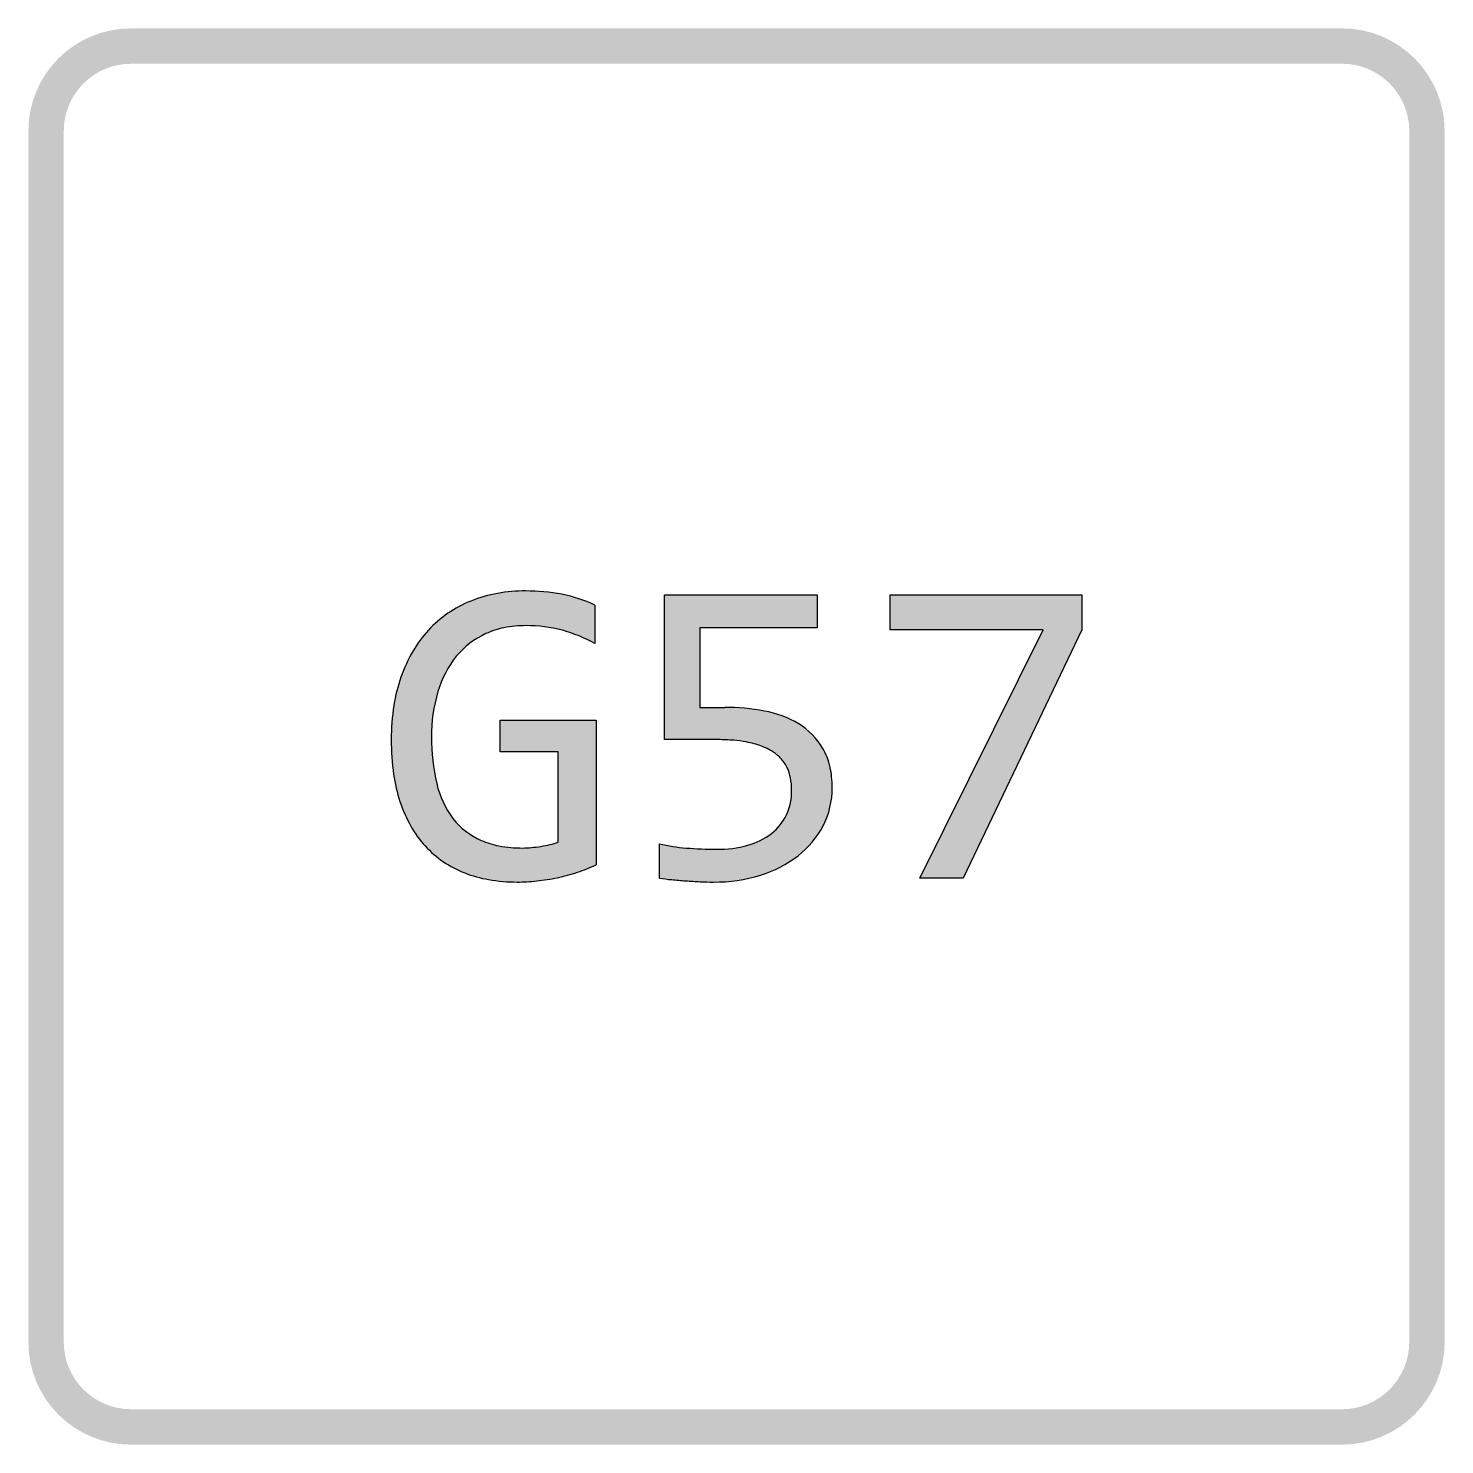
# Model space of a CAD drawing. Header units: millimetres. Extents: x -100 to 100, y -100 to 100.
import ezdxf

# ---------------------------------------------------------------- set-up
doc = ezdxf.new("R2010")
doc.units = ezdxf.units.MM
doc.layers.get('0').update_dxf_attribs({"color": 178, "lineweight": 25, "true_color": 0x000000})

msp = doc.modelspace()

# ---------------------------------------------------------------- hatches: boundary and pattern name
h = msp.add_hatch(color=256)
edge = h.paths.add_edge_path(flags=0)
edge.add_line((100, -85.50000000000003), (100, 85.49999999999997))
edge.add_arc((85.49999999999997, 85.49999999999997), 14.5, 0, 90)
edge.add_line((85.49999999999997, 99.99999999999997), (-85.50000000000003, 100))
edge.add_arc((-85.50000000000003, 85.49999999999997), 14.5, 90, 180)
edge.add_line((-100, 85.49999999999997), (-100, -85.50000000000003))
edge.add_arc((-85.50000000000003, -85.50000000000003), 14.5, 180, 270)
edge.add_line((-85.50000000000003, -100), (85.49999999999997, -100))
edge.add_arc((85.49999999999997, -85.50000000000003), 14.5, 270, 360)
edge = h.paths.add_edge_path(flags=0)
edge.add_arc((-85.50000000000003, 85.49999999999997), 9.5, 90.00000000000001, 180)
edge.add_line((-95.00000000000003, 85.49999999999997), (-95.00000000000003, -85.50000000000003))
edge.add_arc((-85.50000000000003, -85.50000000000003), 9.5, 180, 270)
edge.add_line((-85.50000000000003, -95.00000000000003), (85.49999999999997, -95.00000000000003))
edge.add_arc((85.49999999999997, -85.50000000000003), 9.5, 270, 360)
edge.add_line((94.99999999999997, -85.50000000000003), (94.99999999999997, 85.49999999999997))
edge.add_arc((85.49999999999997, 85.49999999999997), 9.5, 0, 90.00000000000001)
edge.add_line((85.49999999999997, 94.99999999999997), (-85.50000000000003, 94.99999999999997))
h = msp.add_hatch(color=256)
edge = h.paths.add_edge_path(flags=0)
edge.add_arc((-1.957699699782886, -7.207345065034414), 15.46955891936972, 0, 5.684127314225577, ccw=False)
edge.add_arc((2.039267149922424, -7.346031282783475), 11.47343029193624, -27.390039466198914, 0.6925852396242931, ccw=False)
edge.add_arc((0.7822728045565395, -6.599878857434208), 12.93304806874309, 307.7026813728843, 332.23680008333616, ccw=False)
edge.add_arc((-1.575670468428998, -3.444998560069228), 16.87132739510124, 287.0879561524662, 307.4859496921569, ccw=False)
edge.add_arc((-3.047252196395997, 1.024193335619788), 21.57583676718481, 269.5179690095389, 287.3359690334222, ccw=False)
edge.add_arc((-3.155456032504197, 22.37627408560622), 42.92721656535623, 267.3481816046936, 269.90214883416814, ccw=False)
edge.add_arc((-2.193578652846587, 45.48374418487344), 66.0545330281101, 265.6734889663809, 267.4420804618244, ccw=False)
edge.add_arc((0.5431579245636922, 81.80969990646786), 102.4834322839195, 264.57229068283084, 265.6799164727601, ccw=False)
edge.add_arc((-6.622850938386438, 7.27481266033173), 27.60503000365606, 261.12890280301383, 264.74589185615406, ccw=False)
edge.add_line((-10.87987758224945, -20), (-10.87987758224943, -15.16449885233359))
edge.add_arc((-5.09151542137533, 9.885256876592145), 25.70983077704493, 256.9887728694856, 265.518902605404)
edge.add_arc((-2.820167947239763, 34.04204147672818), 49.97165521733789, 265.0866088541376, 270.0227729746429)
edge.add_arc((-2.599727429227248, -0.4586840091812903), 15.4722259679168, 269.257209010789, 285.7756744217499)
edge.add_arc((-1.049066417515169, -5.866672061679678), 9.846381533823916, 285.6478075361005, 307.4822948180553)
edge.add_arc((0.4443029666968004, -7.907942691817029), 7.318031953164936, 307.9293256480385, 334.588746962206)
edge.add_arc((-0.2028848591528147, -7.699179327431058), 7.992685212909145, 335.2278393344882, 360.893098500651)
edge.add_arc((-1.253677076389341, -7.574598316755927), 9.042506456649473, 0, 11.08423771015249)
edge.add_arc((1.74647221268519, -6.986849502967933), 5.985327295258435, 11.08423771015253, 24.71920571554162)
edge.add_arc((2.370846587780381, -6.699415769187089), 5.297968937783453, 24.71920571554159, 41.50958822032139)
edge.add_arc((2.027942497002677, -7.002893996795237), 5.755879682475325, 41.50958822032131, 57.61362745401871)
edge.add_arc((0.7156816812356714, -9.071773661292797), 8.205837134099541, 57.61362745401882, 69.83157218969248)
edge.add_arc((-1.10465053012768, -14.02771722040634), 13.48551382125057, 69.83157218969258, 79.3552075324107)
edge.add_arc((-1.819659022290581, -17.83188087997474), 17.3562887168814, 79.35520753241056, 85.24396029147229)
edge.add_arc((-2.58607498087226, -27.0436406241014), 26.59987627827125, 85.24396029147226, 89.99999999999994)
edge.add_line((-2.586074980872229, -0.4437643458301537), (-10.17597551644989, -0.4437643458301466))
edge.add_line((-10.17597551644989, -0.4437643458301466), (-10.17597551644989, 20))
edge.add_line((-10.17597551644989, 20), (11.36954858454475, 20))
edge.add_line((11.36954858454475, 20), (11.36954858454475, 15.34812547819434))
edge.add_line((11.36954858454475, 15.34812547819434), (-5.156847742922729, 15.34812547819434))
edge.add_line((-5.156847742922729, 15.34812547819434), (-5.156847742922729, 4.116296863045143))
edge.add_line((-5.156847742922729, 4.116296863045143), (-1.667941851568479, 4.116296863045143))
edge.add_arc((-1.610599228377435, -25.67103533203747), 29.78738738923976, 79.27504819827158, 90.1102981030661, ccw=False)
edge.add_arc((1.386497917197964, -10.55806529446772), 14.38127825652754, 59.04614362563598, 79.8021559958737, ccw=False)
edge.add_arc((3.562666649895349, -6.78239040203036), 10.02430735001755, 30.37285992009339, 58.613081958076975, ccw=False)
edge.add_arc((5.404650032138269, -5.759682423740937), 7.91817495278625, 20.97913036854618, 30.727486615599787, ccw=False)
edge.add_arc((3.517686205429873, -6.483231490656189), 9.939104376477221, 12.280246152393886, 20.979130368546407, ccw=False)
edge.add_arc((2.001448245317929, -6.813277266082034), 11.49084783644761, 5.684127314226089, 12.280246152393886, ccw=False)
h.paths.add_polyline_path([(48.76082631981638, 20), (48.76082631981638, 15.04208110175976), (31.98959449120121, -20), (25.89931140015302, -20), (43.31323641928081, 15.04208110175976), (21.70650344299924, 15.04208110175976), (21.70650344299924, 20)], flags=0)
edge = h.paths.add_edge_path(flags=0)
edge.add_line((-19.99265493496558, 18.56159143075746), (-19.99265493496557, 13.14460596786535))
edge.add_arc((-30.70939118972201, -6.809122433495627), 22.64949697166122, 61.76067110275796, 74.30760279381718)
edge.add_arc((-29.55214336161159, -3.41307915407997), 19.06803130651919, 74.89528594092697, 90.5190058394567)
edge.add_arc((-29.72486610558534, -0.233015306851776), 15.88718516148069, 89.9999999999999, 101.3099324740201)
edge.add_arc((-30.56448993013982, 3.965103815920786), 11.60592689599983, 101.3099324740202, 114.5504523892075)
edge.add_arc((-30.64693530375183, 4.003193817123805), 11.53717651514018, 114.2566227492785, 140.6163854565871)
edge.add_arc((-28.25726855394021, 2.242280030604366), 14.50233326051333, 141.2296773335981, 163.5442670202329)
edge.add_arc((-21.46888067708609, 0.1661496623531589), 21.60088328948907, 163.3635994008059, 180.6436648660336)
edge.add_arc((-16.14100875095518, -0.4016354246364271), 26.92935488932659, 179.3082379947872, 193.4306404174374)
edge.add_arc((-29.41812841334839, -3.638088447387829), 13.26377056294237, 193.1537855122564, 216.8020480144539)
edge.add_arc((-32.06221663048853, -5.403438349893052), 10.09052513487975, 217.769732855196, 246.7543689536247)
edge.add_arc((-31.51739463472384, -4.391416889560222), 11.23587451899688, 246.2384305274357, 259.5893198404473)
edge.add_arc((-30.21453710788063, 2.69985050654353), 18.44583367410283, 259.5893198404473, 270)
edge.add_arc((-30.26436999154348, -1.832289695164063), 13.91378271211923, 270.2052080356695, 275.380196695757)
edge.add_arc((-30.79307255802133, 4.452308084675913), 20.22036447053795, 275.2019734567506, 279.0480592410527)
edge.add_arc((-30.15481594831324, 0.5736206750014805), 16.28957906330448, 278.9765128925065, 283.6433520555339)
edge.add_arc((-28.58793126456793, -5.684290537536109), 9.838765982280908, 283.372144076983, 290.1703035602782)
edge.add_line((-25.19540933435349, -14.91966335118592), (-25.19540933435349, -2.188217291507272))
edge.add_line((-25.19540933435349, -2.188217291507272), (-33.36679418515685, -2.188217291507272))
edge.add_line((-33.36679418515685, -2.188217291507272), (-33.36679418515685, 2.310635042081103))
edge.add_line((-33.36679418515685, 2.310635042081103), (-19.80902830910482, 2.310635042081103))
edge.add_line((-19.80902830910482, 2.310635042081103), (-19.80902830910482, -18.13312930374905))
edge.add_arc((-30.12977308864154, 4.236283393107666), 24.63551089802338, 288.14842520802915, 294.7675394987215, ccw=False)
edge.add_arc((-30.76300280045433, 6.050697885172919), 26.55692674739483, 281.86544878394153, 288.2273348804554, ccw=False)
edge.add_arc((-31.26468272576985, 8.283094133329325), 28.84479387795427, 276.10973521222735, 281.92890965053607, ccw=False)
edge.add_arc((-31.02998887111357, 5.7853689921394), 26.33629698204152, 270.1095187529431, 276.1803961764531, ccw=False)
edge.add_arc((-30.97964804896704, 3.000798925852219), 23.55167880343447, 260.1341930569156, 269.9999999999998, ccw=False)
edge.add_arc((-32.0293109218772, -3.034762593380812), 17.4255221780116, 248.6595281117608, 260.1341930569157, ccw=False)
edge.add_arc((-33.09214269736999, -5.48552946291456), 14.7563453692504, 222.5024705928535, 249.0404377275425, ccw=False)
edge.add_arc((-33.03174057756494, -5.443949016561067), 14.82897286424877, 209.4437235998888, 222.46323826184, ccw=False)
edge.add_arc((-28.57234662332719, -2.926724205409901), 19.94977506595186, 198.2250751113543, 209.4437235998886, ccw=False)
edge.add_arc((-26.4337282646999, -2.222544989764292), 22.20134270908519, 188.0878799745379, 198.2250751113544, ccw=False)
edge.add_arc((-13.91638299257103, -0.4437643458300475), 34.84444332724536, 180, 188.0878799745382, ccw=False)
edge.add_arc((-17.2082749570087, -0.4437643458302134), 31.55255136280768, 171.1344872432034, 180, ccw=False)
edge.add_arc((-26.45241393520475, 0.9981290823114195), 22.19663547464787, 160.559965171824, 171.1344872432037, ccw=False)
edge.add_arc((-27.17310203916386, 1.252489589591008), 21.43237726510628, 149.6447060899721, 160.5599651718238, ccw=False)
edge.add_arc((-31.05975533469601, 3.528700894613371), 16.9282445245243, 137.3579059707168, 149.6447060899723, ccw=False)
edge.add_arc((-31.40632359036606, 3.840530062009423), 16.46207168713964, 111.77709058344561, 137.3391473680051, ccw=False)
edge.add_arc((-30.03280246831445, 0.1981783545501301), 20.35419695636979, 89.30546068878482, 111.5637145203348, ccw=False)
edge.add_arc((-29.6763837205257, -6.199181334096473), 26.75028611064104, 79.19117263000078, 90.23494566952871, ccw=False)
edge.add_arc((-28.49831786355117, 0.3040740879590693), 20.14157991264089, 65.02051476663968, 79.01364424655623, ccw=False)

# ---------------------------------------------------------------- linework, layer by layer
for p, q in [((-19.99265493496558, 18.56159143075746), (-19.99265493496557, 13.14460596786535)), ((-10.17597551644989, -0.4437643458301466), (-10.17597551644989, 20)), ((-10.17597551644989, 20), (11.36954858454475, 20)), ((11.36954858454475, 20), (11.36954858454475, 15.34812547819434)), ((21.70650344299924, 15.04208110175976), (21.70650344299924, 20)), ((21.70650344299924, 20), (48.76082631981638, 20)), ((48.76082631981638, 20), (48.76082631981638, 15.04208110175976)), ((11.36954858454475, 15.34812547819434), (-5.156847742922729, 15.34812547819434)), ((-5.156847742922729, 15.34812547819434), (-5.156847742922729, 4.116296863045143)), ((43.31323641928081, 15.04208110175976), (21.70650344299924, 15.04208110175976)), ((25.89931140015302, -20), (43.31323641928081, 15.04208110175976)), ((48.76082631981638, 15.04208110175976), (31.98959449120121, -20)), ((-5.156847742922729, 4.116296863045143), (-1.667941851568479, 4.116296863045143)), ((-33.36679418515685, -2.188217291507272), (-33.36679418515685, 2.310635042081103)), ((-33.36679418515685, 2.310635042081103), (-19.80902830910482, 2.310635042081103)), ((-19.80902830910482, 2.310635042081103), (-19.80902830910482, -18.13312930374905)), ((-2.586074980872228, -0.4437643458301501), (-10.17597551644989, -0.4437643458301466)), ((-25.19540933435349, -2.188217291507272), (-33.36679418515685, -2.188217291507272)), ((-25.19540933435349, -14.91966335118592), (-25.19540933435349, -2.188217291507272)), ((-10.87987758224943, -20), (-10.87987758224943, -15.16449885233359)), ((31.98959449120121, -20), (25.89931140015302, -20))]:
    msp.add_line(p, q)
for centre, radius, start, end in [((-30.03280246831445, 0.1981783545501301), 20.35419695636979, 89.30546068878483, 111.5637145203348), ((-29.6763837205257, -6.199181334096473), 26.75028611064104, 79.19117263000079, 90.23494566952871), ((-28.49831786355117, 0.3040740879590693), 20.14157991264089, 65.02051476663972, 79.0136442465562), ((-31.40632359036606, 3.840530062009423), 16.46207168713964, 111.7770905834456, 137.3391473680051), ((-31.05975533469601, 3.528700894613371), 16.9282445245243, 137.3579059707168, 149.6447060899723), ((-30.64693530375183, 4.003193817123805), 11.53717651514018, 114.2566227492785, 140.6163854565871), ((-30.56448993013982, 3.965103815920786), 11.60592689599983, 101.3099324740202, 114.5504523892075), ((-29.72486610558534, -0.233015306851776), 15.88718516148069, 89.9999999999999, 101.3099324740201), ((-29.55214336161159, -3.41307915407997), 19.06803130651919, 74.89528594092697, 90.5190058394567), ((-30.70939118972201, -6.809122433495627), 22.64949697166122, 61.76067110275796, 74.30760279381718), ((-27.17310203916386, 1.252489589591008), 21.43237726510628, 149.6447060899722, 160.5599651718237), ((-28.25726855394021, 2.242280030604366), 14.50233326051333, 141.2296773335981, 163.5442670202329), ((-26.45241393520475, 0.9981290823114195), 22.19663547464787, 160.559965171824, 171.1344872432037), ((-21.46888067708609, 0.1661496623531589), 21.60088328948907, 163.3635994008059, 180.6436648660336), ((-17.2082749570087, -0.4437643458302134), 31.55255136280768, 171.1344872432034, 180), ((-1.610599228377435, -25.67103533203747), 29.78738738923976, 79.27504819827158, 90.11029810306603), ((1.386497917197964, -10.55806529446772), 14.38127825652754, 59.04614362563601, 79.80215599587366), ((3.562666649895349, -6.78239040203036), 10.02430735001755, 30.37285992009349, 58.61308195807701), ((-13.91638299257103, -0.4437643458300475), 34.84444332724536, 180, 188.0878799745382), ((-16.14100875095518, -0.4016354246364271), 26.92935488932659, 179.3082379947872, 193.4306404174374), ((-2.58607498087226, -27.0436406241014), 26.59987627827125, 85.24396029147226, 89.99999999999994), ((-1.819659022290581, -17.83188087997474), 17.3562887168814, 79.35520753241056, 85.24396029147229), ((-1.10465053012768, -14.02771722040634), 13.48551382125057, 69.83157218969258, 79.3552075324107), ((0.7156816812356714, -9.071773661292797), 8.205837134099541, 57.61362745401882, 69.83157218969248), ((5.404650032138269, -5.759682423740937), 7.91817495278625, 20.97913036854624, 30.72748661559984), ((2.027942497002677, -7.002893996795237), 5.755879682475325, 41.50958822032131, 57.61362745401871), ((2.370846587780381, -6.699415769187089), 5.297968937783453, 24.71920571554159, 41.50958822032139), ((3.517686205429873, -6.483231490656189), 9.939104376477221, 12.28024615239386, 20.97913036854636), ((-26.4337282646999, -2.222544989764292), 22.20134270908519, 188.0878799745379, 198.2250751113544), ((1.74647221268519, -6.986849502967933), 5.985327295258435, 11.08423771015253, 24.71920571554162), ((-1.253677076389341, -7.574598316755927), 9.042506456649473, 0, 11.08423771015249), ((2.001448245317929, -6.813277266082034), 11.49084783644761, 5.68412731422609, 12.28024615239392), ((-1.957699699782886, -7.207345065034414), 15.46955891936972, 0, 5.684127314225576), ((-29.41812841334839, -3.638088447387829), 13.26377056294237, 193.1537855122564, 216.8020480144539), ((-0.2028848591528147, -7.699179327431058), 7.992685212909145, 335.2278393344882, 0.8930985006510286), ((2.039267149922424, -7.346031282783475), 11.47343029193624, 332.6099605338011, 0.6925852396243408), ((-28.57234662332719, -2.926724205409901), 19.94977506595186, 198.2250751113543, 209.4437235998886), ((-32.06221663048853, -5.403438349893052), 10.09052513487975, 217.769732855196, 246.7543689536247), ((0.4443029666968004, -7.907942691817029), 7.318031953164936, 307.9293256480385, 334.588746962206), ((-33.03174057756494, -5.443949016561067), 14.82897286424877, 209.4437235998888, 222.46323826184), ((-1.049066417515169, -5.866672061679678), 9.846381533823916, 285.6478075361005, 307.4822948180553), ((0.7822728045565395, -6.599878857434208), 12.93304806874309, 307.7026813728843, 332.2368000833362), ((-33.09214269736999, -5.48552946291456), 14.7563453692504, 222.5024705928535, 249.0404377275425), ((-31.51739463472384, -4.391416889560222), 11.23587451899688, 246.2384305274357, 259.5893198404473), ((-30.21453710788063, 2.69985050654353), 18.44583367410283, 259.5893198404473, 270), ((-30.26436999154348, -1.832289695164063), 13.91378271211923, 270.2052080356695, 275.380196695757), ((-30.79307255802133, 4.452308084675913), 20.22036447053795, 275.2019734567506, 279.0480592410527), ((-30.15481594831324, 0.5736206750014805), 16.28957906330448, 278.9765128925065, 283.6433520555339), ((-28.58793126456793, -5.684290537536109), 9.838765982280908, 283.372144076983, 290.1703035602782), ((-5.09151542137533, 9.885256876592145), 25.70983077704493, 256.9887728694856, 265.518902605404), ((-2.820167947239763, 34.04204147672818), 49.97165521733789, 265.0866088541376, 270.0227729746429), ((-2.599727429227248, -0.4586840091812903), 15.4722259679168, 269.257209010789, 285.7756744217499), ((-1.575670468428998, -3.444998560069228), 16.87132739510124, 287.0879561524662, 307.4859496921569), ((-32.0293109218772, -3.034762593380812), 17.4255221780116, 248.6595281117608, 260.1341930569157), ((-31.26468272576985, 8.283094133329325), 28.84479387795427, 276.1097352122273, 281.9289096505361), ((-30.76300280045433, 6.050697885172919), 26.55692674739483, 281.8654487839415, 288.2273348804554), ((-30.12977308864154, 4.236283393107666), 24.63551089802338, 288.1484252080292, 294.7675394987215), ((-6.622850938386438, 7.27481266033173), 27.60503000365606, 261.1289028030138, 264.7458918561541), ((-3.047252196395997, 1.024193335619788), 21.57583676718481, 269.5179690095389, 287.3359690334222), ((-30.97964804896704, 3.000798925852219), 23.55167880343447, 260.1341930569156, 269.9999999999998), ((-31.02998887111357, 5.7853689921394), 26.33629698204152, 270.1095187529431, 276.1803961764531), ((0.5431579245636922, 81.80969990646786), 102.4834322839195, 264.5722906828308, 265.6799164727601), ((-2.193578652846587, 45.48374418487344), 66.0545330281101, 265.6734889663809, 267.4420804618244), ((-3.155456032504197, 22.37627408560622), 42.92721656535623, 267.3481816046936, 269.9021488341681)]:
    msp.add_arc(centre, radius, start, end)

doc.saveas('drawing.dxf')
